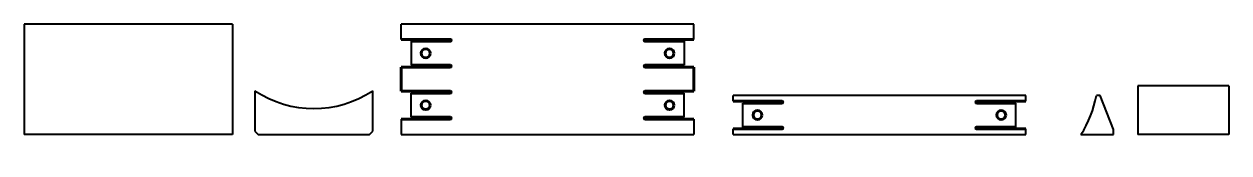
# Model space of a CAD drawing. Header units: millimetres. Extents: x 0 to 3705, y -57 to 340.
import ezdxf

# ---------------------------------------------------------------- set-up
doc = ezdxf.new("R2010")
doc.units = ezdxf.units.MM
doc.linetypes.add('K5LT32768', pattern=[0])
doc.linetypes.add('K5LT_BASIC', pattern=[0])
doc.layers.add('Системный слой', color=7, linetype='Continuous')

msp = doc.modelspace()

# ---------------------------------------------------------------- linework, layer by layer
at = {"color": 7, "linetype": 'K5LT32768', "lineweight": 40}
for p, q in [((129, 340), (0, 340)), ((0, 340), (0, 0)), ((146.6, 340), (129, 340)), ((494.6, 340), (146.6, 340)), ((512.2, 340), (494.6, 340)), ((641.2, 340), (512.2, 340)), ((641.2, 340), (641.2, 0)), ((2060, 340), (1160, 340)), ((1160, 293), (1160, 340)), ((2060, 293), (2060, 340)), ((1190, 287), (1190, 213)), ((1310, 290), (1310, 290)), ((1910, 290), (1910, 290)), ((2030, 287), (2030, 213)), ((1310, 210), (1310, 210)), ((1910, 210), (1910, 210)), ((3705, 150), (3425, 150)), ((3425, 150), (3425, 0)), ((3705, 150), (3705, 0)), ((710, 134.5), (710, 10)), ((1072, 10), (1072, 134.5)), ((1190, 53), (1190, 127)), ((1310, 130), (1310, 130)), ((1910, 130), (1910, 130)), ((2030, 53), (2030, 127)), ((3080, 120), (2180, 120)), ((2180, 103), (2180, 120)), ((3080, 103), (3080, 120)), ((3309.3, 120), (3297.3, 120)), ((3350, 15), (3309.3, 120)), ((2210, 23), (2210, 97)), ((2330, 100), (2330, 100)), ((2330, 100), (2330, 100)), ((2930, 100), (2930, 100)), ((2930, 100), (2930, 100)), ((3050, 23), (3050, 97)), ((1160, 47), (1160, 0)), ((1310, 50), (1310, 50)), ((1910, 50), (1910, 50)), ((2060, 47), (2060, 0)), ((129, 0), (0, 0)), ((146.6, 0), (129, 0)), ((494.6, 0), (146.6, 0)), ((512.2, 0), (494.6, 0)), ((641.2, 0), (512.2, 0)), ((710, 10), (720, 0)), ((720, 0), (1062, 0)), ((1062, 0), (1072, 10)), ((1160, 0), (2060, 0)), ((2180, 0), (2180, 17)), ((2180, 0), (3080, 0)), ((2330, 20), (2330, 20)), ((2330, 20), (2330, 20)), ((2930, 20), (2930, 20)), ((2930, 20), (2930, 20)), ((3080, 0), (3080, 17)), ((3250, 0), (3350, 0)), ((3350, 0), (3350, 15)), ((3705, 0), (3425, 0))]:
    msp.add_line(p, q, dxfattribs=at)
for centre, start, end in [((891, 408), 236.5074, 303.4926), ((2974.5, 178), 327.1335, 349.8149)]:
    msp.add_arc(centre, 328, start, end, dxfattribs=at)
at = {"layer": 'Системный слой', "color": 150, "linetype": 'K5LT_BASIC', "lineweight": 60}
for p, q in [((1310, 293), (1160, 293)), ((1310, 287), (1190, 287)), ((1910, 293), (2060, 293)), ((1910, 287), (2030, 287)), ((1310, 207), (1160, 207)), ((1160, 207), (1160, 133)), ((1310, 213), (1190, 213)), ((1910, 213), (2030, 213)), ((1910, 207), (2060, 207)), ((2060, 207), (2060, 133)), ((1310, 133), (1160, 133)), ((1310, 127), (1190, 127)), ((1910, 133), (2060, 133)), ((1910, 127), (2030, 127)), ((2330, 103), (2180, 103)), ((2330, 97), (2210, 97)), ((2930, 103), (3080, 103)), ((2930, 97), (3050, 97)), ((1310, 47), (1160, 47)), ((1310, 53), (1190, 53)), ((1910, 53), (2030, 53)), ((1910, 47), (2060, 47)), ((2330, 17), (2180, 17)), ((2330, 23), (2210, 23)), ((2930, 23), (3050, 23)), ((2930, 17), (3080, 17))]:
    msp.add_line(p, q, dxfattribs=at)
for centre in [(1235, 250), (1985, 250), (1235, 90), (1985, 90), (2255, 60), (3005, 60)]:
    msp.add_circle(centre, 13.5, dxfattribs=at)
for centre, start, end in [((1310, 290), 270, 90), ((1910, 290), 90, 270), ((1310, 210), 270, 90), ((1910, 210), 90, 270), ((1310, 130), 270, 90), ((1910, 130), 90, 270), ((2330, 100), 270, 90), ((2930, 100), 90, 270), ((1310, 50), 270, 90), ((1910, 50), 90, 270), ((2330, 20), 270, 90), ((2930, 20), 90, 270)]:
    msp.add_arc(centre, 3, start, end, dxfattribs=at)

doc.saveas('drawing.dxf')
